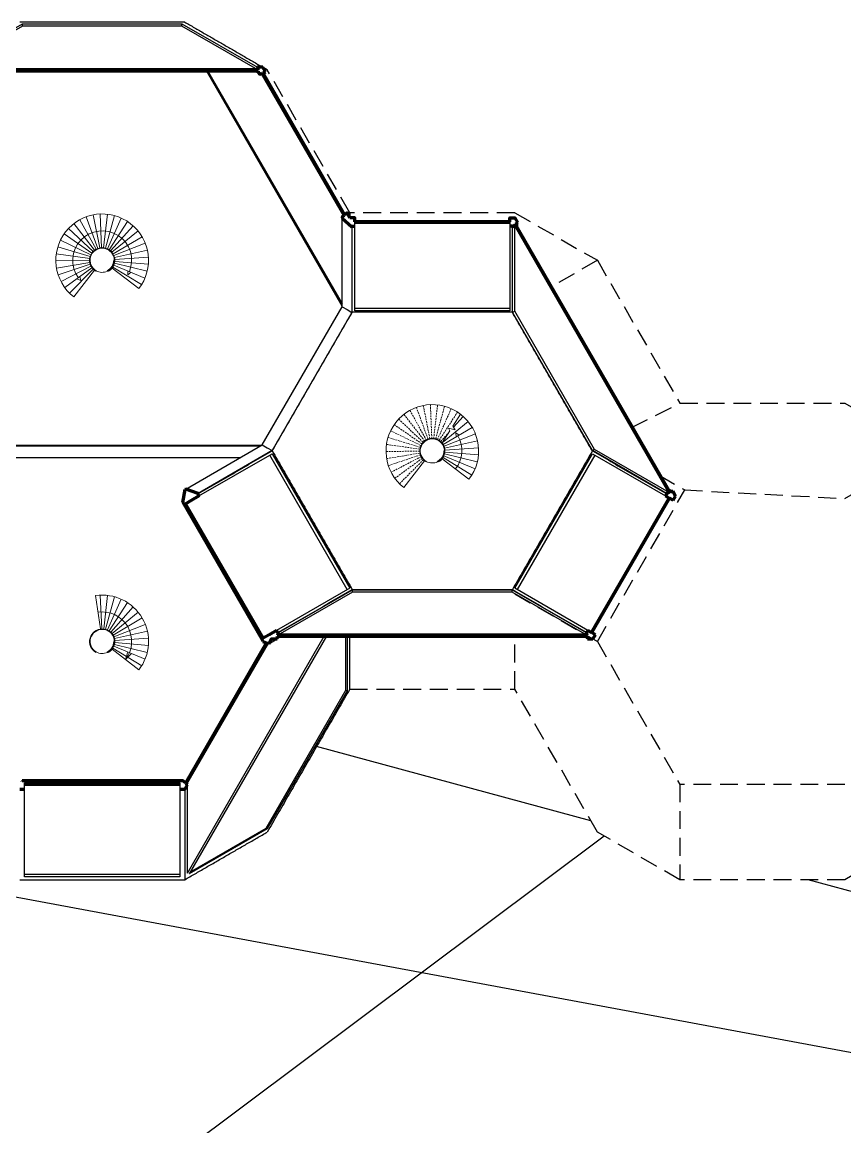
# Model space of a CAD drawing. Header units: millimetres. Extents: x 32551 to 59551, y -21458 to 15116.
# Drawn here: x 44918 to 45650, y 12298 to 13282 of the extents above; entities that cross this region are included whole.
import ezdxf

# ---------------------------------------------------------------- set-up
doc = ezdxf.new("R2010")
doc.units = ezdxf.units.MM
doc.linetypes.add('HIDDEN2', pattern=[4.7625, 3.175, -1.5875])
for name, color, linetype, lineweight, true_color in [('2ND', 120, 'Continuous', 35, 0x39ffb0), ('3RD', 141, 'Continuous', 25, 0x7debff), ('4TH DETAILS', 120, 'Continuous', 15, 0x39ffb0)]:
    doc.layers.add(name, color=color, linetype=linetype, lineweight=lineweight, true_color=true_color)
doc.layers.add('GLOW-EMERALD', color=120, linetype='Continuous', lineweight=70, true_color=0x39ffb0, transparency=0.8)

msp = doc.modelspace()

# ---------------------------------------------------------------- linework, layer by layer
at = {"layer": '2ND', "linetype": 'Continuous'}
for p, q in [((45132.139, 13241.85), (45127.252, 13241.85)), ((45127.252, 13241.85), (45127.711, 13239.463)), ((44850.262, 13238.508), (45127.895, 13238.508)), ((45127.711, 13239.463), (44850.445, 13239.463)), ((45127.895, 13238.508), (45128.354, 13236.122)), ((45128.354, 13236.122), (45128.832, 13236.122)), ((45131.368, 13236.503), (45204.517, 13109.806)), ((45205.251, 13110.442), (45132.286, 13236.821)), ((45202.679, 13107.386), (45211.498, 13099.75)), ((45352.135, 13104.074), (45213.899, 13104.074)), ((45213.899, 13103.89), (45352.135, 13103.89)), ((45356.373, 13101.341), (45493.904, 12863.131)), ((45494.822, 12863.449), (45357.108, 13101.977)), ((45062.686, 12865.739), (45060.482, 12854.284)), ((45063.165, 12865.739), (45062.686, 12865.739)), ((45063.404, 12866.154), (45063.165, 12865.739)), ((45074.187, 12861.921), (45074.426, 12862.335)), ((45491.847, 12861.921), (45490.766, 12860.049)), ((45490.766, 12860.049), (45493.993, 12858.186)), ((45493.904, 12863.131), (45491.607, 12862.335)), ((45491.607, 12862.335), (45491.847, 12861.921)), ((45497.119, 12864.244), (45494.822, 12863.449)), ((45499.562, 12860.012), (45497.119, 12864.244)), ((45497.379, 12856.231), (45499.562, 12860.012)), ((45060.482, 12854.284), (45060.96, 12854.284)), ((45494.152, 12858.094), (45497.379, 12856.231)), ((45144.387, 12740.332), (45137.773, 12736.514)), ((45145.467, 12738.46), (45144.387, 12740.332)), ((45424.875, 12738.469), (45421.647, 12740.332)), ((45137.773, 12736.514), (45132.396, 12733.41)), ((45144.843, 12732.733), (45145.303, 12735.119)), ((45145.303, 12735.119), (45420.731, 12735.119)), ((45145.946, 12738.46), (45145.467, 12738.46)), ((45145.486, 12736.074), (45145.946, 12738.46)), ((45420.547, 12736.074), (45145.486, 12736.074)), ((45420.088, 12738.46), (45420.547, 12736.074)), ((45420.731, 12735.119), (45421.19, 12732.733)), ((45421.19, 12732.733), (45426.078, 12732.733)), ((45428.261, 12736.514), (45425.034, 12738.377)), ((45426.078, 12732.733), (45428.261, 12736.514)), ((44917.798, 12606.32), (44917.559, 12606.735)), ((45060.358, 12606.32), (44917.798, 12606.32)), ((45062.563, 12598.684), (45065.007, 12602.916))]:
    msp.add_line(p, q, dxfattribs=at)
for points in [[(45134.583, 13237.617), (45132.139, 13241.85)], [(45128.832, 13236.122), (45129.071, 13235.708), (45131.368, 13236.503)], [(45132.286, 13236.821), (45134.583, 13237.617)], [(45204.517, 13109.806), (45202.679, 13108.215), (45202.919, 13107.801), (45202.679, 13107.386)], [(45209.532, 13107.801), (45207.089, 13112.033), (45205.251, 13110.442)], [(45213.899, 13104.074), (45213.899, 13107.801), (45209.532, 13107.801)], [(45352.135, 13104.074), (45352.135, 13107.801), (45356.502, 13107.801), (45358.945, 13103.568)], [(45211.498, 13099.75), (45211.737, 13100.164), (45213.899, 13100.164)], [(45354.297, 13100.164), (45352.135, 13100.164)], [(45354.297, 13100.164), (45354.536, 13099.75), (45356.373, 13101.341)], [(45357.108, 13101.977), (45358.945, 13103.568)], [(45074.426, 12862.335), (45063.404, 12866.154)], [(45068.655, 12856.231), (45075.268, 12860.049), (45074.187, 12861.921)], [(45424.875, 12738.469), (45493.993, 12858.186)], [(45060.96, 12854.284), (45132.24, 12730.823), (45132.001, 12730.409)], [(45132.396, 12733.41), (45063.278, 12853.126), (45068.655, 12856.231)], [(45425.034, 12738.377), (45494.152, 12858.094)], [(45421.647, 12740.332), (45420.566, 12738.46), (45420.088, 12738.46)], [(45132.001, 12730.409), (45135.216, 12729.296), (45063.169, 12604.507)], [(45137.512, 12728.5), (45139.956, 12732.733), (45144.843, 12732.733)], [(45063.904, 12603.871), (45136.135, 12728.977), (45137.512, 12728.5)], [(45058.197, 12604.661), (44919.96, 12604.661)], [(45063.169, 12604.507), (45060.597, 12606.735), (45060.358, 12606.32)], [(45065.007, 12602.916), (45063.904, 12603.871)], [(44919.96, 12598.684), (44915.593, 12598.684)], [(45062.563, 12598.684), (45058.197, 12598.684)]]:
    msp.add_lwpolyline(points, dxfattribs=at)
at = {"layer": '3RD', "linetype": 'Continuous', "ltscale": 10}
for p, q in [((44918.037, 13278.487), (44850.445, 13239.463)), ((44850.905, 13241.85), (44918.037, 13280.609)), ((44918.037, 13278.487), (44918.037, 13280.609)), ((44918.037, 13280.609), (45060.119, 13280.609)), ((45060.119, 13278.487), (44918.037, 13278.487)), ((45060.119, 13280.609), (45127.252, 13241.85)), ((45060.119, 13278.487), (45060.119, 13280.609)), ((45127.711, 13239.463), (45060.119, 13278.487)), ((45202.679, 13029.148), (45081.805, 13238.508)), ((45082.891, 13238.508), (45202.679, 13031.029)), ((45128.354, 13236.122), (45124.22, 13238.508)), ((45128.354, 13236.122), (45129.071, 13235.708)), ((45132.286, 13236.821), (45131.368, 13236.503)), ((45202.679, 13028.596), (45202.679, 13108.215)), ((45204.517, 13109.806), (45205.251, 13110.442)), ((45211.498, 13099.75), (45211.498, 13023.504)), ((45213.899, 13024.891), (45213.899, 13103.89)), ((45352.135, 13103.89), (45352.135, 13024.891)), ((45354.536, 13023.504), (45354.536, 13099.75)), ((45357.108, 13101.977), (45356.373, 13101.341)), ((45356.373, 13024.565), (45356.373, 13101.341)), ((45358.945, 13103.568), (45358.945, 13098.795)), ((45131.638, 12905.549), (45202.679, 13028.596)), ((45202.679, 13028.596), (45207.089, 13026.05)), ((45207.089, 13026.05), (45211.498, 13023.504)), ((45213.899, 13027.375), (45352.135, 13027.375)), ((45211.498, 13023.504), (45140.457, 12900.458)), ((45352.135, 13024.891), (45213.899, 13024.891)), ((45356.373, 13024.565), (45354.536, 13023.504)), ((45354.775, 13023.09), (45354.536, 13023.504)), ((45425.577, 12900.458), (45354.775, 13023.09)), ((45427.414, 12901.518), (45356.373, 13024.565)), ((44846.996, 12905.273), (45131.16, 12905.273)), ((45129.531, 12904.332), (44848.625, 12904.332)), ((45063.404, 12866.154), (45131.638, 12905.549)), ((45140.457, 12900.458), (45074.426, 12862.335)), ((45075.268, 12860.049), (45140.39, 12897.647)), ((45131.638, 12905.549), (45136.048, 12903.003)), ((45136.048, 12903.003), (45140.457, 12900.458)), ((45140.39, 12897.647), (45140.457, 12897.531)), ((45140.457, 12897.531), (45209.508, 12777.93)), ((45356.459, 12777.969), (45425.577, 12897.686)), ((45427.414, 12901.518), (45425.577, 12900.458)), ((45491.607, 12862.335), (45425.577, 12900.458)), ((45425.577, 12897.686), (45490.766, 12860.049)), ((45493.904, 12863.131), (45427.414, 12901.518)), ((44866.152, 12894.213), (45112.005, 12894.213)), ((45207.357, 12776.688), (45138.238, 12896.405)), ((45427.729, 12896.443), (45358.61, 12776.727)), ((45063.404, 12866.154), (45062.686, 12865.739)), ((45072.041, 12858.186), (45071.882, 12858.094)), ((45492.985, 12866.631), (45497.119, 12864.244)), ((45493.904, 12863.131), (45494.822, 12863.449)), ((45065.427, 12854.367), (45065.268, 12854.275)), ((45209.508, 12777.93), (45144.387, 12740.332)), ((45211.976, 12774.461), (45145.486, 12736.074)), ((45145.946, 12738.46), (45211.976, 12776.583)), ((45211.976, 12776.583), (45354.058, 12776.583)), ((45211.976, 12774.461), (45211.976, 12776.583)), ((45354.058, 12774.461), (45211.976, 12774.461)), ((45354.058, 12776.583), (45420.088, 12738.46)), ((45354.058, 12774.461), (45354.058, 12776.583)), ((45420.547, 12736.074), (45354.058, 12774.461)), ((45421.647, 12740.332), (45356.459, 12777.969)), ((45065.007, 12524.318), (45186.713, 12735.119)), ((45188.804, 12735.119), (45066.636, 12523.517)), ((45134.387, 12734.559), (45134.546, 12734.651)), ((45137.512, 12728.5), (45144.843, 12732.733)), ((45141, 12738.377), (45141.159, 12738.469)), ((45148.977, 12735.119), (45144.843, 12732.733)), ((45145.486, 12736.074), (45145.303, 12735.119)), ((45205.986, 12687.275), (45205.986, 12735.119)), ((45207.089, 12735.119), (45207.089, 12686.639)), ((45421.19, 12732.733), (45417.057, 12735.119)), ((45420.731, 12735.119), (45420.547, 12736.074)), ((45424.875, 12738.469), (45425.034, 12738.377)), ((45136.135, 12728.977), (45135.216, 12729.296)), ((45134.945, 12564.229), (45205.986, 12687.275)), ((45207.089, 12686.639), (45138.491, 12567.825)), ((45205.986, 12687.275), (45207.089, 12686.639)), ((44919.96, 12520.865), (44919.96, 12604.661)), ((45058.197, 12602.594), (44919.96, 12602.594)), ((44919.96, 12602.41), (45058.197, 12602.41)), ((45058.197, 12604.661), (45058.197, 12520.865)), ((45063.169, 12604.507), (45063.904, 12603.871)), ((45065.007, 12524.318), (45065.007, 12602.916)), ((45136.048, 12563.592), (45066.636, 12523.517)), ((45067.738, 12525.426), (45134.945, 12564.229)), ((45134.945, 12564.229), (45136.048, 12563.592)), ((45138.491, 12567.825), (45136.048, 12563.592)), ((44919.96, 12523.349), (45058.197, 12523.349)), ((45058.197, 12520.865), (44919.96, 12520.865))]:
    msp.add_line(p, q, dxfattribs=at)
at = {"layer": '3RD', "ltscale": 10}
for p, q in [((45209.532, 13112.314), (45209.532, 13107.801)), ((45424.259, 12570.69), (45179.952, 12636.816)), ((44553.302, 12569.66), (45957.201, 12308.441)), ((45436.19, 12557.189), (43113.923, 10819.808)), ((45920.004, 12436.508), (45617.656, 12518.344))]:
    msp.add_line(p, q, dxfattribs=at)
at = {"layer": '3RD', "linetype": 'HIDDEN2', "ltscale": 5}
for p, q in [((45429.986, 13069.887), (45389.223, 13046.353)), ((45429.986, 12730.476), (45507.869, 12865.374)), ((45209.532, 12688.05), (45356.502, 12688.05)), ((45650.44, 12603.197), (45503.471, 12603.197))]:
    msp.add_line(p, q, dxfattribs=at)
for points in [[(45356.502, 13112.314), (45209.532, 13112.314), (45136.048, 13239.593), (45132.139, 13241.85)], [(45356.502, 13112.314), (45429.986, 13069.887), (45503.471, 12942.608)], [(45460.513, 12920.965), (45503.471, 12942.608), (45650.44, 12942.608), (45723.925, 12900.182), (45797.41, 12772.902), (45797.41, 12688.05), (45723.925, 12560.77), (45650.44, 12518.344), (45503.471, 12518.344), (45429.986, 12560.77), (45356.502, 12688.05), (45356.502, 12736.074)], [(45484.979, 12878.589), (45507.869, 12865.374), (45650.44, 12857.755), (45723.925, 12900.182)], [(45356.502, 12772.902), (45429.986, 12730.476), (45503.471, 12603.197), (45503.471, 12518.344)]]:
    msp.add_lwpolyline(points, dxfattribs=at)
at = {"layer": '3RD', "linetype": 'Continuous', "ltscale": 10}
for points in [[(45062.563, 13282.019), (44915.593, 13282.019)], [(45062.563, 13282.019), (45132.139, 13241.85)], [(45211.737, 13023.643), (45211.737, 13100.164)], [(45354.297, 13023.643), (45354.297, 13100.164)], [(45140.457, 12900.182), (45211.737, 13023.643)], [(45354.297, 13023.643), (45211.737, 13023.643)], [(45425.577, 12900.182), (45354.297, 13023.643)], [(45074.187, 12861.921), (45140.457, 12900.182)], [(45140.457, 12900.182), (45211.737, 12776.721)], [(45425.577, 12900.182), (45354.297, 12776.721)], [(45425.577, 12900.182), (45491.847, 12861.921)], [(45145.467, 12738.46), (45211.737, 12776.721)], [(45211.737, 12776.721), (45354.297, 12776.721)], [(45354.297, 12776.721), (45420.566, 12738.46)], [(45209.532, 12688.05), (45209.532, 12735.119)], [(45209.532, 12688.05), (45136.048, 12560.77)], [(45062.563, 12598.684), (45062.563, 12518.344)], [(45062.563, 12518.344), (45136.048, 12560.77)], [(44915.593, 12518.344), (45062.563, 12518.344)]]:
    msp.add_open_spline(points, degree=1, dxfattribs=at)
at = {"layer": '4TH DETAILS', "linetype": 'Continuous'}
for p, q in [((44969.123, 13106.034), (44983.615, 13079.767)), ((44985.193, 13080.485), (44974.91, 13108.668)), ((44986.863, 13080.952), (44981.033, 13110.38)), ((44987.346, 13111.131), (44988.585, 13081.157)), ((44993.7, 13110.903), (44990.318, 13081.095)), ((44992.02, 13080.767), (44999.944, 13109.702)), ((44993.652, 13080.181), (45005.928, 13107.555)), ((44995.175, 13079.352), (45011.512, 13104.514)), ((44959.095, 13098.277), (44980.88, 13077.651)), ((44963.809, 13102.543), (44982.165, 13078.815)), ((44996.553, 13078.299), (45016.562, 13100.651)), ((44997.751, 13077.046), (45020.958, 13096.058)), ((44978.917, 13074.805), (44951.897, 13087.84)), ((44979.788, 13076.304), (44955.093, 13093.337)), ((45024.596, 13090.844), (44998.744, 13075.624)), ((44999.506, 13074.066), (45027.39, 13085.133)), ((44977.911, 13071.497), (44948.208, 13075.711)), ((44978.286, 13073.19), (44949.584, 13081.918)), ((45000.019, 13072.41), (45029.273, 13079.06)), ((44947.803, 13069.366), (44977.8, 13069.766)), ((44977.957, 13068.039), (44948.377, 13063.034)), ((44949.918, 13056.865), (44978.377, 13066.357)), ((44979.051, 13064.759), (44952.389, 13051.007)), ((44999.439, 13065.602), (45027.144, 13054.095)), ((44999.978, 13067.249), (45029.123, 13060.138)), ((45030.15, 13066.412), (45000.258, 13068.961)), ((45000.272, 13070.695), (45030.2, 13072.77)), ((44979.962, 13063.284), (44955.73, 13045.598)), ((44959.863, 13040.766), (44981.089, 13061.966)), ((44997.953, 13063.011), (44997.939, 13063.022)), ((44998.573, 13063.929), (44998.153, 13063.307)), ((45024.182, 13048.301), (44998.573, 13063.929)), ((45301.871, 12921.201), (45310.543, 12930.889)), ((45291.733, 12907.284), (45314.939, 12926.296)), ((45318.578, 12921.081), (45292.725, 12905.862)), ((45293.487, 12904.304), (45321.371, 12915.37)), ((45294.001, 12902.648), (45323.254, 12909.297)), ((45324.131, 12896.65), (45294.24, 12899.198)), ((45294.253, 12900.932), (45324.182, 12903.007)), ((45315.626, 12874.874), (45291.92, 12893.259)), ((45292.555, 12894.166), (45292.134, 12893.544)), ((45318.164, 12878.539), (45292.555, 12894.166)), ((45318.164, 12878.539), (45292.555, 12894.166)), ((45293.42, 12895.839), (45321.126, 12884.333)), ((45293.96, 12897.487), (45323.105, 12890.375)), ((44987.505, 12741.665), (44983.233, 12771.359)), ((44993.758, 12771.516), (44990.376, 12741.708)), ((44992.079, 12741.38), (45000.002, 12770.315)), ((44993.711, 12740.794), (45005.986, 12768.168)), ((44995.233, 12739.965), (45011.57, 12765.127)), ((44996.611, 12738.911), (45016.62, 12761.264)), ((44997.81, 12737.659), (45021.016, 12756.671)), ((45024.654, 12751.457), (44998.802, 12736.237)), ((44999.564, 12734.679), (45027.448, 12745.745)), ((45000.077, 12733.023), (45029.331, 12739.673)), ((45000.33, 12731.307), (45030.258, 12733.383)), ((45024.24, 12708.914), (44998.631, 12724.542)), ((45024.24, 12708.914), (44998.65, 12724.53)), ((44999.497, 12726.214), (45027.203, 12714.708)), ((45000.037, 12727.862), (45029.181, 12720.75)), ((45030.208, 12727.025), (45000.317, 12729.574))]:
    msp.add_line(p, q, dxfattribs=at)
at = {"layer": '4TH DETAILS'}
for p, q in [((44999.316, 13069.882), (44999.799, 13069.879)), ((44983.714, 13060.583), (44983.464, 13060.15)), ((44993.438, 13060.654), (44993.652, 13060.202)), ((44994.677, 13060.176), (44994.427, 13060.609)), ((45301.259, 12922.11), (45308.167, 12932.861)), ((45291.733, 12907.284), (45298.621, 12918.003)), ((45304.239, 12912.64), (45307.081, 12914.313)), ((45293.297, 12900.119), (45293.78, 12900.116)), ((45277.696, 12890.821), (45277.446, 12890.388)), ((45287.419, 12890.891), (45287.633, 12890.439)), ((45288.659, 12890.413), (45288.409, 12890.846)), ((44999.374, 12730.453), (44999.857, 12730.408)), ((44983.773, 12721.155), (44983.523, 12720.722)), ((44993.496, 12721.225), (44993.71, 12720.773)), ((44994.736, 12720.747), (44994.486, 12721.18))]:
    msp.add_line(p, q, dxfattribs=at)
at = {"layer": '4TH DETAILS', "linetype": 'HIDDEN2', "ltscale": 0.5}
for p, q in [((45279.174, 12910.723), (45268.891, 12938.905)), ((45280.844, 12911.19), (45275.014, 12940.618)), ((45281.328, 12941.369), (45282.566, 12911.394)), ((45287.682, 12941.141), (45284.299, 12911.332)), ((45286.002, 12911.005), (45293.925, 12939.939)), ((45287.634, 12910.419), (45299.91, 12937.793)), ((45253.076, 12928.515), (45274.861, 12907.889)), ((45257.791, 12932.781), (45276.147, 12909.052)), ((45263.104, 12936.272), (45277.596, 12910.004)), ((45289.157, 12909.59), (45305.493, 12934.752)), ((45272.898, 12905.042), (45245.878, 12918.078)), ((45273.77, 12906.541), (45249.074, 12923.575)), ((45272.267, 12903.427), (45243.565, 12912.156)), ((45290.534, 12908.536), (45297.634, 12916.468)), ((45241.784, 12899.603), (45271.781, 12900.004)), ((45271.892, 12901.734), (45242.189, 12905.948)), ((45271.938, 12898.277), (45242.359, 12893.271)), ((45243.899, 12887.103), (45272.358, 12896.595)), ((45273.032, 12894.997), (45246.37, 12881.245)), ((45273.943, 12893.522), (45249.711, 12875.835)), ((45253.844, 12871.004), (45275.071, 12892.204))]:
    msp.add_line(p, q, dxfattribs=at)
at = {"layer": '4TH DETAILS'}
for points in [[(44982.133, 13061.043), (44963.74, 13037.333)], [(44969.959, 13051.899), (44969.109, 13055.363)], [(45021.661, 13044.658), (44997.97, 13063.037)], [(45011.89, 13056.98), (45011.985, 13060.391)], [(45011.89, 13056.98), (45014.804, 13059.22)], [(44969.959, 13051.899), (44966.567, 13053.507)], [(45298.621, 12918.003), (45297.333, 12920.336)], [(45303.32, 12919.046), (45297.333, 12920.336)], [(45303.32, 12919.046), (45301.259, 12922.11)], [(45303.849, 12916.15), (45304.239, 12912.64)], [(45303.849, 12916.15), (45307.081, 12914.313)], [(45276.102, 12891.29), (45257.692, 12867.559)], [(45315.626, 12874.874), (45291.922, 12893.262)], [(45021.703, 12705.208), (44997.999, 12723.596)], [(45009.813, 12714.432), (45011.83, 12721.219)], [(45009.813, 12714.432), (45014.866, 12719.392)]]:
    msp.add_lwpolyline(points, dxfattribs=at)
at = {"layer": '4TH DETAILS', "linetype": 'Continuous'}
msp.add_lwpolyline([(44988.645, 12741.729), (44987.405, 12771.744)], dxfattribs=at)
at = {"layer": '4TH DETAILS'}
for centre, radius, start, end in [((44989.049, 13069.916), 41.25, 322.241611, 232.16137), ((44989.049, 13069.916), 26.25, 337.446698, 216.124545), ((44989.049, 13069.916), 11.25, 300.019763, 240.23704), ((44989.049, 13069.916), 10.75, 295.351264, 240.24848), ((44989.036, 13069.944), 10.281, 295.355045, 359.651323), ((44989.049, 13069.958), 10.786, 240.35702, 295.257619), ((45283.03, 12900.154), 41.25, 322.203589, 232.139685), ((45283.03, 12900.154), 11.25, 300.019763, 240.23704), ((45283.03, 12900.154), 10.75, 295.351264, 240.24848), ((45283.001, 12900.183), 26.281, 322.192332, 30.399321), ((45283.017, 12900.182), 10.281, 295.355045, 359.651323), ((45283.03, 12900.195), 10.786, 240.35702, 295.257619), ((44989.078, 12730.517), 26.242, 322.196424, 98.119823), ((44989.107, 12730.488), 11.25, 300.019763, 240.23704), ((44989.107, 12730.488), 10.75, 295.351264, 240.24848), ((44989.094, 12730.516), 10.281, 295.355045, 359.651323), ((44989.107, 12730.529), 10.786, 240.35702, 295.257619)]:
    msp.add_arc(centre, radius, start, end, dxfattribs=at)
at = {"layer": '4TH DETAILS', "linetype": 'Continuous'}
msp.add_arc((44989.107, 12730.529), 41.25, 322.158402, 98.18649, dxfattribs=at)
at = {"layer": 'GLOW-EMERALD', "linetype": 'Continuous'}
for p, q in [((45132.139, 13241.85), (45127.252, 13241.85)), ((45127.252, 13241.85), (45127.711, 13239.463)), ((44850.262, 13238.508), (45127.895, 13238.508)), ((45127.711, 13239.463), (44850.445, 13239.463)), ((45127.895, 13238.508), (45128.354, 13236.122)), ((45128.354, 13236.122), (45128.832, 13236.122)), ((45131.368, 13236.503), (45204.517, 13109.806)), ((45205.251, 13110.442), (45132.286, 13236.821)), ((45202.679, 13107.386), (45211.498, 13099.75)), ((45352.135, 13104.074), (45213.899, 13104.074)), ((45213.899, 13103.89), (45352.135, 13103.89)), ((45356.373, 13101.341), (45493.904, 12863.131)), ((45494.822, 12863.449), (45357.108, 13101.977)), ((45062.686, 12865.739), (45060.482, 12854.284)), ((45063.165, 12865.739), (45062.686, 12865.739)), ((45063.404, 12866.154), (45063.165, 12865.739)), ((45074.187, 12861.921), (45074.426, 12862.335)), ((45491.847, 12861.921), (45490.766, 12860.049)), ((45490.766, 12860.049), (45493.993, 12858.186)), ((45493.904, 12863.131), (45491.607, 12862.335)), ((45491.607, 12862.335), (45491.847, 12861.921)), ((45497.119, 12864.244), (45494.822, 12863.449)), ((45499.562, 12860.012), (45497.119, 12864.244)), ((45497.379, 12856.231), (45499.562, 12860.012)), ((45060.482, 12854.284), (45060.96, 12854.284)), ((45494.152, 12858.094), (45497.379, 12856.231)), ((45144.387, 12740.332), (45137.773, 12736.514)), ((45145.467, 12738.46), (45144.387, 12740.332)), ((45424.875, 12738.469), (45421.647, 12740.332)), ((45137.773, 12736.514), (45132.396, 12733.41)), ((45144.843, 12732.733), (45145.303, 12735.119)), ((45145.303, 12735.119), (45420.731, 12735.119)), ((45145.946, 12738.46), (45145.467, 12738.46)), ((45145.486, 12736.074), (45145.946, 12738.46)), ((45420.547, 12736.074), (45145.486, 12736.074)), ((45420.088, 12738.46), (45420.547, 12736.074)), ((45420.731, 12735.119), (45421.19, 12732.733)), ((45421.19, 12732.733), (45426.078, 12732.733)), ((45428.261, 12736.514), (45425.034, 12738.377)), ((45426.078, 12732.733), (45428.261, 12736.514)), ((44917.798, 12606.32), (44917.559, 12606.735)), ((45060.358, 12606.32), (44917.798, 12606.32)), ((45062.563, 12598.684), (45065.007, 12602.916))]:
    msp.add_line(p, q, dxfattribs=at)
for points in [[(45134.583, 13237.617), (45132.139, 13241.85)], [(45128.832, 13236.122), (45129.071, 13235.708), (45131.368, 13236.503)], [(45132.286, 13236.821), (45134.583, 13237.617)], [(45204.517, 13109.806), (45202.679, 13108.215), (45202.919, 13107.801), (45202.679, 13107.386)], [(45209.532, 13107.801), (45207.089, 13112.033), (45205.251, 13110.442)], [(45213.899, 13104.074), (45213.899, 13107.801), (45209.532, 13107.801)], [(45352.135, 13104.074), (45352.135, 13107.801), (45356.502, 13107.801), (45358.945, 13103.568)], [(45211.498, 13099.75), (45211.737, 13100.164), (45213.899, 13100.164)], [(45354.297, 13100.164), (45352.135, 13100.164)], [(45354.297, 13100.164), (45354.536, 13099.75), (45356.373, 13101.341)], [(45357.108, 13101.977), (45358.945, 13103.568)], [(45074.426, 12862.335), (45063.404, 12866.154)], [(45068.655, 12856.231), (45075.268, 12860.049), (45074.187, 12861.921)], [(45424.875, 12738.469), (45493.993, 12858.186)], [(45060.96, 12854.284), (45132.24, 12730.823), (45132.001, 12730.409)], [(45132.396, 12733.41), (45063.278, 12853.126), (45068.655, 12856.231)], [(45425.034, 12738.377), (45494.152, 12858.094)], [(45421.647, 12740.332), (45420.566, 12738.46), (45420.088, 12738.46)], [(45132.001, 12730.409), (45135.216, 12729.296), (45063.169, 12604.507)], [(45137.512, 12728.5), (45139.956, 12732.733), (45144.843, 12732.733)], [(45063.904, 12603.871), (45136.135, 12728.977), (45137.512, 12728.5)], [(45058.197, 12604.661), (44919.96, 12604.661)], [(45063.169, 12604.507), (45060.597, 12606.735), (45060.358, 12606.32)], [(45065.007, 12602.916), (45063.904, 12603.871)], [(44919.96, 12598.684), (44915.593, 12598.684)], [(45062.563, 12598.684), (45058.197, 12598.684)]]:
    msp.add_lwpolyline(points, dxfattribs=at)

doc.saveas('drawing.dxf')
